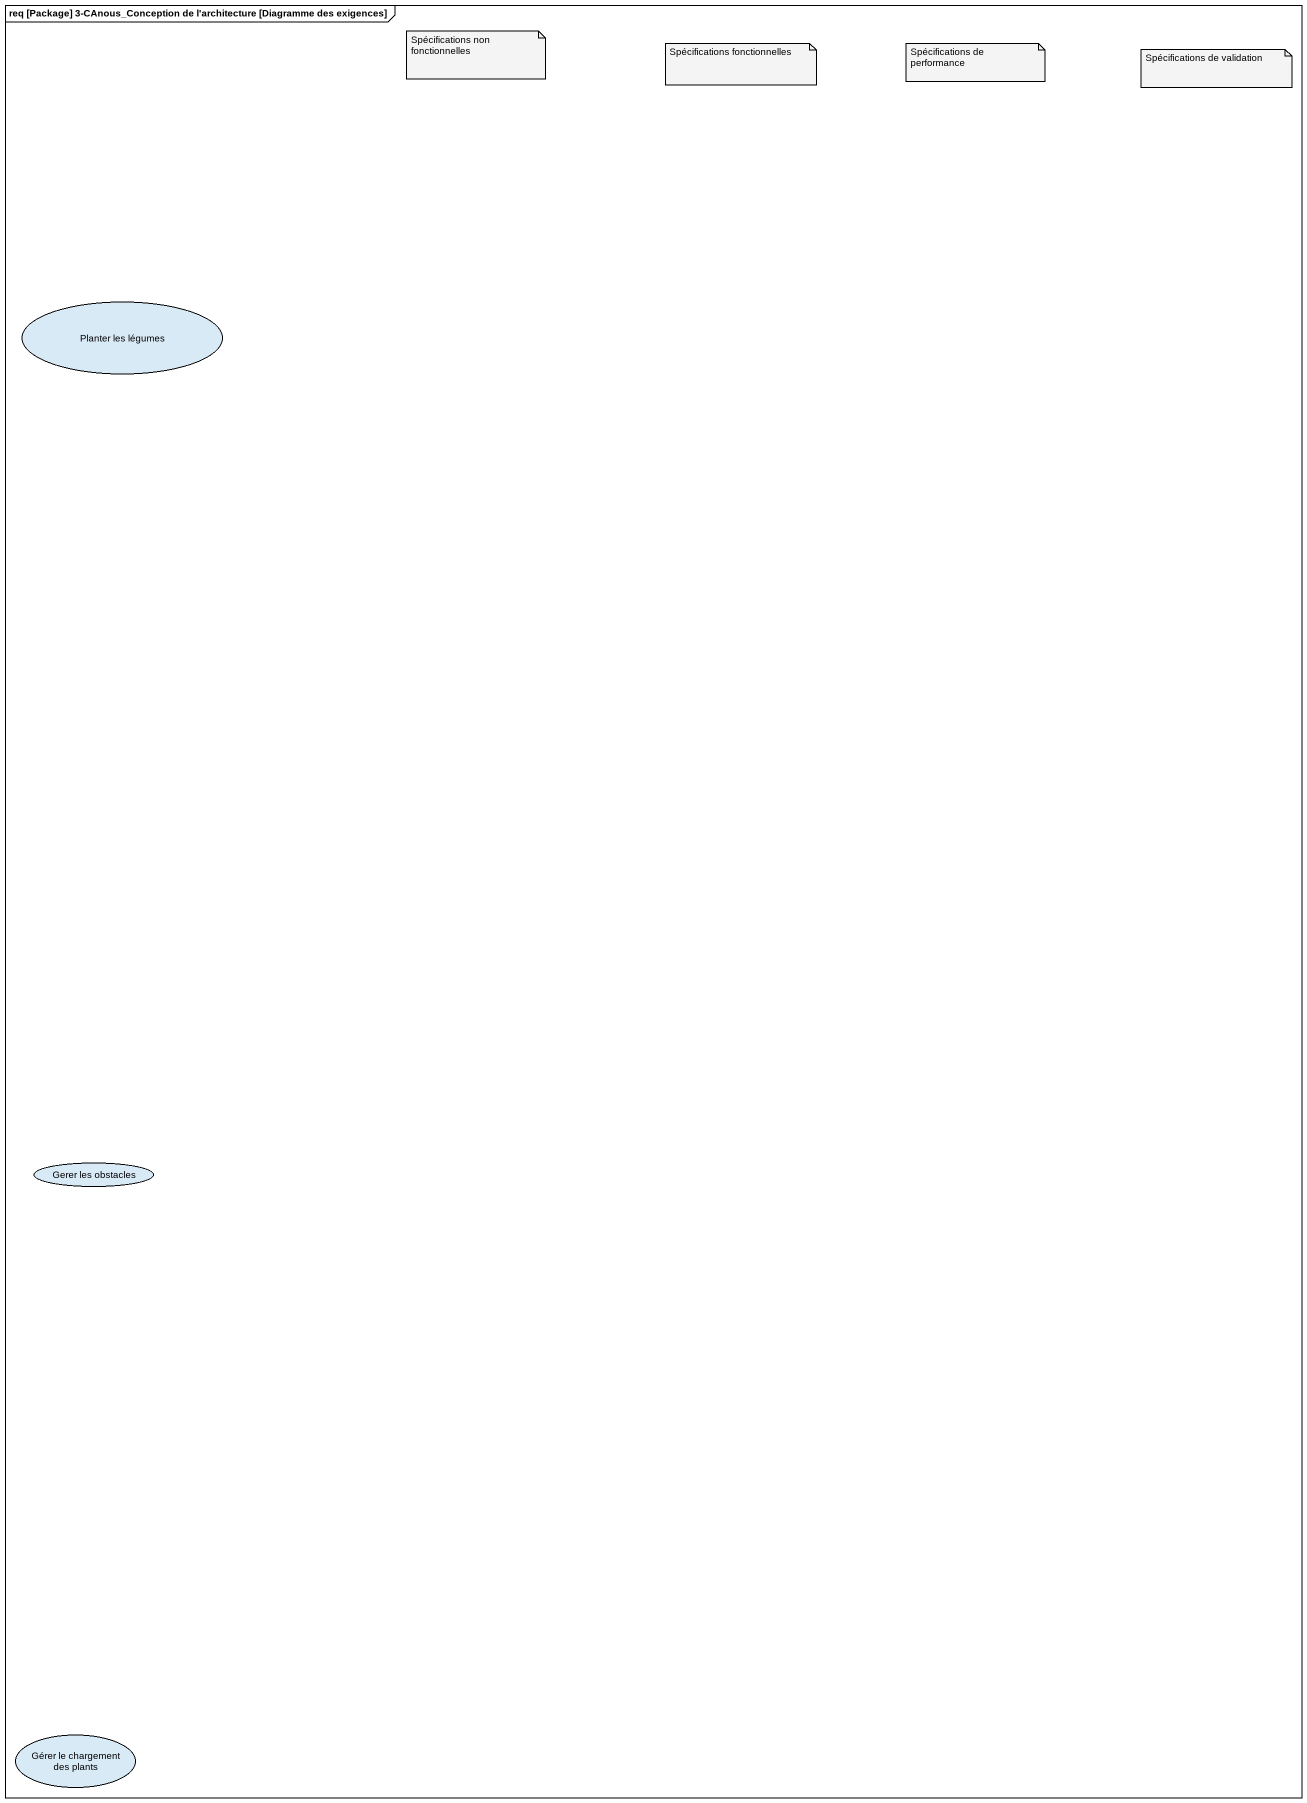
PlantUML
@startuml
mainframe req [Package] 3-CAnous_Conception de l'architecture [Diagramme des exigences]
usecase "Planter les légumes" as Planter_les_légumes
usecase "Gerer les obstacles" as Gerer_les_obstacles
usecase "Gérer le chargement des plants" as Gérer_le_chargement_des
note as N1
  Spécifications non fonctionnelles
end note
note as N2
  Spécifications fonctionnelles
end note
note as N3
  Spécifications de performance
end note
note as N4
  Spécifications de validation
end note
@enduml
